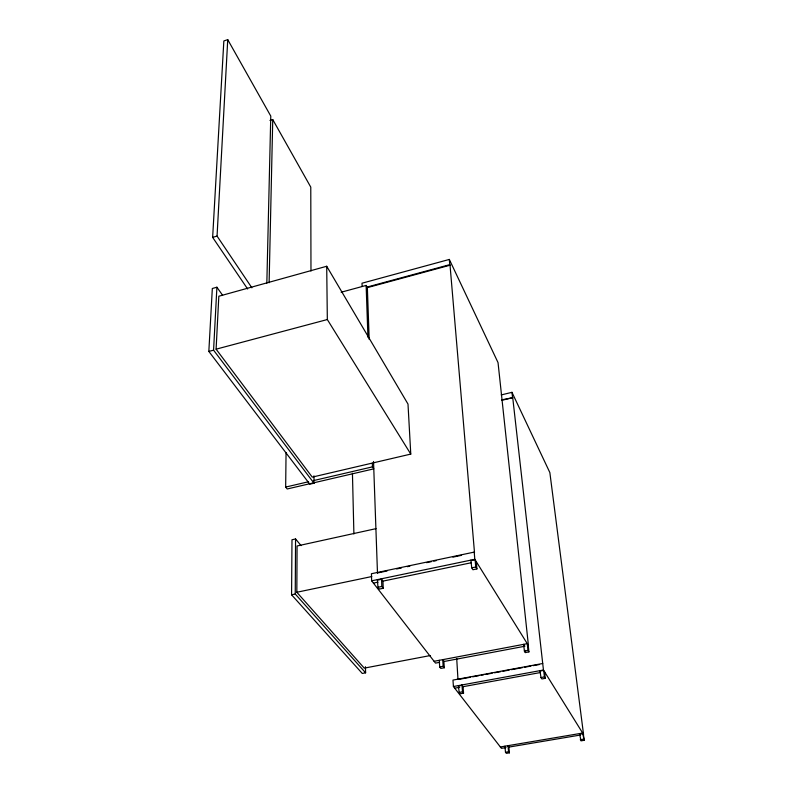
<?xml version="1.0" encoding="UTF-8"?>
<svg xmlns="http://www.w3.org/2000/svg" width="793" height="793" viewBox="0 0 793 793"><rect width="100%" height="100%" fill="white"/><g stroke="black" fill="none" stroke-linecap="round" stroke-linejoin="round"><path stroke-width="1.19" d="M365.613 672.821L295.244 594.016L295.561 538.972L291.993 539.755L291.566 594.79L362.272 673.455L365.613 672.821L365.434 666.715M430.312 655.543L364.255 668.132L296.83 592.262L297.068 545.98L376.001 528.653M372.314 463.171L372.442 466.869L373.79 468.861L287.175 488.984L285.668 487.071L286.055 452.486M269.114 282.754L272.742 119.574L269.977 120.447M266.835 283.131L270.78 116.085L227.74 39.65L223.844 40.949L212.643 237.375L247.644 288.999M313.998 483.205L213.575 350.169L216.905 287.215L212.326 288.493L208.837 351.428L309.805 484.176L313.998 483.205L313.969 475.85M216.102 349.178L218.828 296.235L326.706 266.26L407.999 404.083L410.774 454.092L312.244 477.118L216.102 349.178L327.331 319.539L410.774 454.092M251.887 287.819L217.054 236.086L227.74 39.65M581.041 734.179L582.657 733.059L584.163 740.315L581.001 740.85L579.505 733.584L580.228 734.744M212.643 237.375L217.054 236.086M439.639 662.333L435.506 663.107L371.659 580.833L371.431 573.726L474.204 552.106L474.819 559.303L528.445 645.561L498.034 362.609L449.324 259.44L362.014 283.21L362.114 286.323M341.168 292.221L366.138 285.44L367.357 287.621L369.191 339.404M367.05 287.076L449.77 264.644L449.324 259.44M367.357 287.621L450.037 265.209L449.77 264.644M208.837 351.428L213.575 350.169M501.206 394.934L511.971 392.327L549.856 472.578L583.559 734.496L543.463 670.026L542.719 663.503L452.972 680.077L453.418 686.52L501.434 748.354L506.003 747.581M501.84 399.821L512.734 397.689L542.719 663.503M502.048 400.257L512.734 397.689M285.668 487.071L308.566 481.738M313.384 480.617L372.442 466.869M377.131 572.526L377.478 572.982L387.063 570.97M396.649 568.958L401.436 567.947M407.424 566.688L409.822 566.182M426.594 562.663L431.382 561.652M433.781 561.157L436.17 560.651M452.942 557.122L461.328 555.368M296.83 592.262L371.798 576.541M291.566 594.79L295.244 594.016M371.659 580.833L474.819 559.303M377.736 580.099L381.552 579.296L381.82 586.473L383.217 588.287L379.391 589.08L377.983 587.266L377.379 579.643M471.141 560.611L475.116 559.779L475.731 567.015L476.92 568.928L472.945 569.741L471.746 567.847L470.844 560.126M373.424 583.113L377.993 582.161M381.205 578.84L382.95 581.13L471.131 562.772M377.983 587.266L381.82 586.473M471.746 567.847L475.731 567.015M434.098 661.293L527.256 643.658L527.979 650.389L528.931 651.905L525.343 652.58L524.381 651.063L523.677 644.342L524.629 645.859M524.867 646.236L444.13 661.481L442.732 659.657L443.168 666.318L444.288 667.775L440.819 668.42L439.699 666.972L439.272 660.311M439.699 666.972L443.168 666.318M524.381 651.063L527.979 650.389M459.434 679.264L470.328 677.262M472.747 676.816L478.794 675.695M481.212 675.249L483.641 674.803M486.059 674.357L492.106 673.237M494.525 672.791L500.581 671.681M503 671.235L509.056 670.115M511.475 669.669L522.369 667.656M524.788 667.21L530.834 666.09M533.253 665.644L539.309 664.534M453.418 686.52L543.463 670.026M458.691 685.945L462.032 685.33L462.507 691.823L463.548 693.171L460.198 693.776L459.157 692.428L458.423 685.598M540.221 671.007L543.681 670.372L544.424 676.935L545.297 678.332L541.837 678.957L540.955 677.559L540.003 670.66M454.726 688.205L459.722 687.293M461.774 684.993L463.062 686.688L539.904 672.633M459.157 692.428L462.507 691.823M540.955 677.559L544.424 676.935M500.353 746.966L582.657 733.059M580.407 735.032L509.056 747.065L507.996 745.668L508.561 751.734L509.413 752.835L506.35 753.35L505.488 752.25L504.933 746.193M505.488 752.25L508.561 751.734M580.278 739.7L583.45 739.165M295.561 538.972L301.082 545.614M457.957 679.155L456.709 658.507M216.905 287.215L222.605 295.283M474.204 552.106L474.501 552.592L450.037 265.209M272.742 119.574L310.777 187.128L310.975 271.047M583.38 734.209L584.163 740.315M544.553 671.79L545.297 678.332M511.971 392.327L512.526 397.253M528.207 645.185L528.931 651.905M525.105 650.339L525.343 652.58M508.848 746.788L509.413 752.835M476.306 561.692L476.92 568.928M463.062 686.688L463.548 693.171M443.852 661.114L444.288 667.775M382.95 581.13L383.217 588.287M373.523 461.457L377.478 572.982M366.138 285.44L367.942 337.283M352.439 473.282L353.896 533.967M326.706 266.26L327.331 319.539"/></g></svg>
